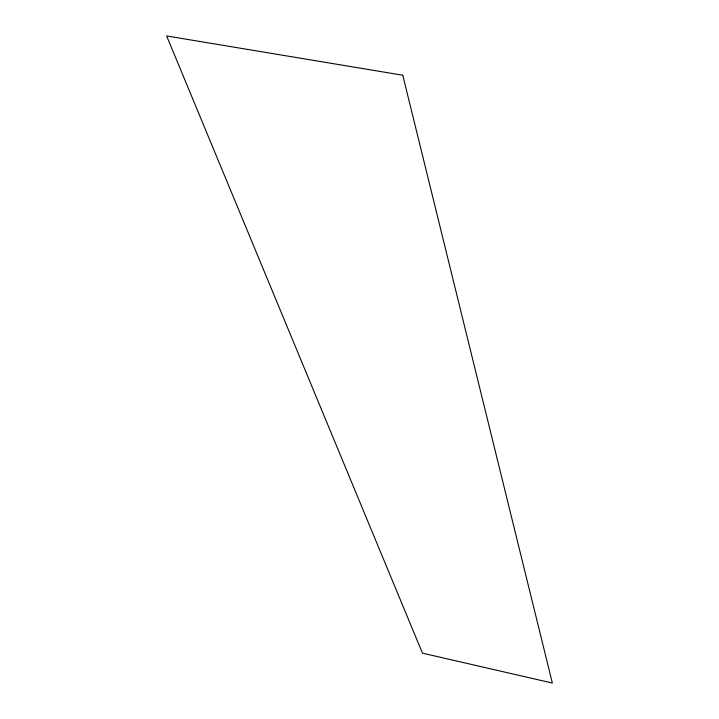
<?xml version="1.0" encoding="UTF-8"?>
<svg xmlns="http://www.w3.org/2000/svg" width="719" height="719" viewBox="0 0 719 719"><rect width="100%" height="100%" fill="white"/><g stroke="black" fill="none" stroke-linecap="round" stroke-linejoin="round"><path stroke-width="1.08" d="M402.766 75.225L166.646 35.95L422.457 653.158L552.354 683.05L402.766 75.225"/></g></svg>
